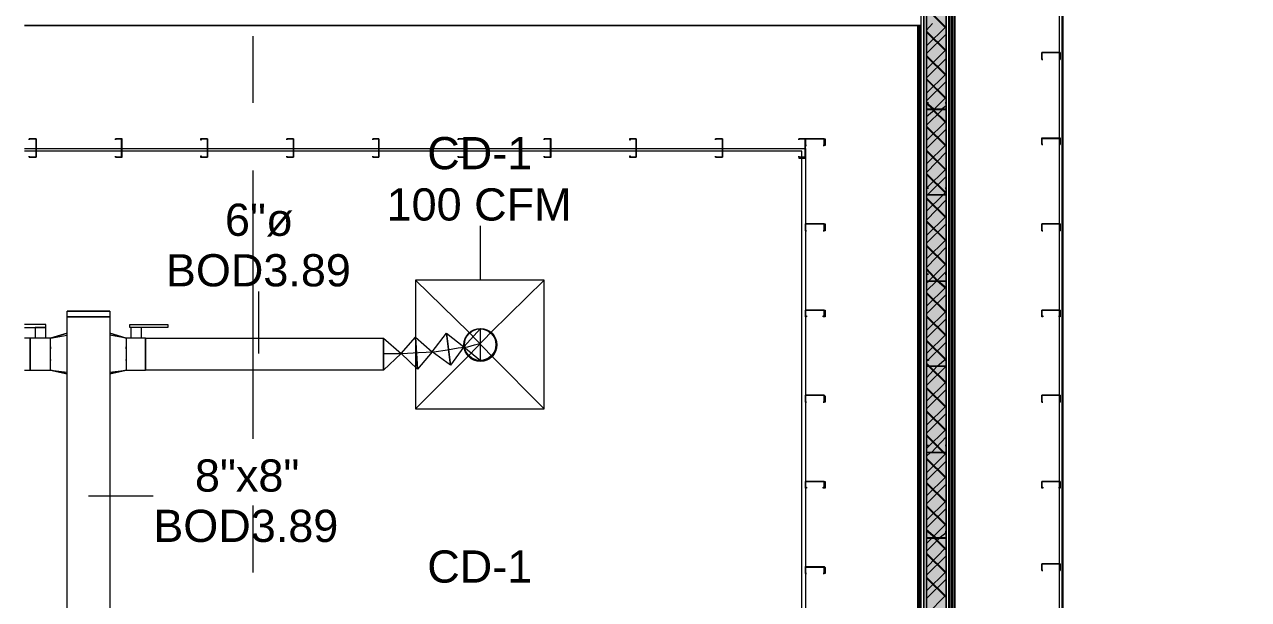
# Model space of a CAD drawing. Header units: metres. Extents: x 39 to 278, y -7 to 151.
# Drawn here: x 45.19 to 50.98, y 27.2 to 29.92 of the extents above; entities that cross this region are included whole.
import ezdxf

# ---------------------------------------------------------------- set-up
doc = ezdxf.new("R2010")
doc.units = ezdxf.units.M
doc.layers.add('HVAC - Ductos', color=5, linetype='Continuous', lineweight=50)
doc.layers.add('PDF_Geometry', color=7, linetype='Continuous', true_color=0xaaaaaa)
doc.layers.add('PDF_Solid Fills', color=7, linetype='Continuous', true_color=0xffffff)
doc.layers.add('PDF_Text', color=7, linetype='Continuous')
doc.styles.add('PDF Helvetica', font='')
doc.styles.get('PDF Helvetica').set_extended_font_data('Helvetica')

msp = doc.modelspace()

# ---------------------------------------------------------------- hatches: boundary and pattern name
at = {"layer": 'PDF_Solid Fills', "lineweight": 0, "transparency": 33554559}
for points in [[(49.4596, 24.9828), (49.5512, 24.9828), (49.5512, 35.0204), (49.4596, 35.0204), (49.4596, 32.362), (49.4687, 32.362), (49.4596, 32.3575)], [(49.4687, 26.6787), (49.4596, 26.6741), (49.4596, 24.9965), (49.5512, 24.9965), (49.5512, 35.0066), (49.4596, 35.0066), (49.4596, 26.6787)]]:
    msp.add_hatch(color=256, dxfattribs=at).paths.add_polyline_path(points)

# ---------------------------------------------------------------- linework, layer by layer
at = {"layer": 'HVAC - Ductos', "lineweight": 0}
for points in [[(47.3466, 28.7091), (47.3466, 28.9657)], [(47.2916, 28.4616), (47.0395, 28.7091)], [(47.397, 28.4616), (47.6492, 28.7091)], [(46.297, 28.3607), (46.297, 28.6541)], [(45.5912, 28.5624), (45.5912, 28.5349), (45.3895, 28.5349), (45.3895, 28.5624)], [(45.3895, 28.5624), (45.5912, 28.5624), (45.3895, 28.5624)], [(45.3116, 28.4341), (45.2887, 28.4341), (45.2887, 28.4845), (45.2887, 28.4983), (45.1878, 28.4983)], [(45.1878, 28.4845), (45.2887, 28.4845), (45.2841, 28.4845), (45.2795, 28.4845), (45.275, 28.4845), (45.2704, 28.4845), (45.2612, 28.4845), (45.2566, 28.4845), (45.252, 28.4845), (45.2474, 28.4845), (45.2428, 28.4845), (45.2382, 28.4845), (45.2382, 28.4341), (45.2153, 28.4341), (45.2153, 28.4249), (45.2153, 28.4157), (45.2153, 28.3974), (45.2153, 28.3791), (45.2153, 28.3607), (45.2153, 28.3424), (45.2153, 28.3241), (45.2153, 28.3057), (45.2153, 28.292), (45.2153, 28.2874), (45.2153, 28.2829), (45.3116, 28.2829), (45.3116, 28.2874), (45.3116, 28.292), (45.3116, 28.3057), (45.3116, 28.3241), (45.3116, 28.3424), (45.3116, 28.3607), (45.3116, 28.3791), (45.3116, 28.3974), (45.3116, 28.4157), (45.3116, 28.4249), (45.3116, 28.4295), (45.3116, 28.4341), (45.3895, 28.4479)], [(45.3895, 28.457), (45.3116, 28.4341), (45.3895, 28.457)], [(45.7378, 28.4845), (45.7332, 28.4845), (45.7287, 28.4845), (45.7241, 28.4845), (45.715, 28.4845), (45.7104, 28.4845), (45.7012, 28.4845), (45.6966, 28.4845), (45.692, 28.4845), (45.692, 28.4341), (45.6691, 28.4341), (45.6691, 28.4295), (45.6691, 28.4249), (45.6691, 28.4157), (45.6691, 28.3974), (45.6691, 28.3791), (45.6691, 28.3607), (45.6691, 28.3424), (45.6691, 28.3241), (45.6691, 28.3057), (45.6691, 28.292), (45.6691, 28.2874), (45.6691, 28.2829)], [(45.7424, 28.4341), (45.7424, 28.4845)], [(47.397, 28.3516), (47.2916, 28.4616)], [(47.2916, 28.3516), (47.397, 28.4616)], [(45.1878, 28.2829), (45.2153, 28.2829), (45.2153, 28.2874), (45.2153, 28.292), (45.2153, 28.3057), (45.2153, 28.3241), (45.2153, 28.3424), (45.2153, 28.3607), (45.2153, 28.3791), (45.2153, 28.3974), (45.2153, 28.4157), (45.2153, 28.4249), (45.2153, 28.4341), (45.1878, 28.4341)], [(45.2887, 28.4341), (45.2841, 28.4341), (45.275, 28.4341), (45.2658, 28.4341), (45.2566, 28.4341), (45.252, 28.4341), (45.2428, 28.4341), (45.2382, 28.4341)], [(45.6691, 28.4341), (45.5912, 28.4479)], [(45.7424, 28.4341), (45.7378, 28.4341), (45.7332, 28.4341), (45.7287, 28.4341), (45.7195, 28.4341), (45.7104, 28.4341), (45.7012, 28.4341), (45.6966, 28.4341), (45.692, 28.4341)], [(45.7608, 28.4341), (45.7424, 28.4341)], [(45.7608, 28.4341), (45.7608, 28.4249), (45.7608, 28.4157), (45.7608, 28.3974), (45.7608, 28.3791), (45.7608, 28.3607), (45.7608, 28.3424), (45.7608, 28.3241), (45.7608, 28.3057), (45.7608, 28.292), (45.7608, 28.2874), (45.7608, 28.2829)], [(46.8883, 28.4341), (46.8883, 28.4341)], [(46.8883, 28.3607), (46.9754, 28.3607), (47.0533, 28.3653), (47.1266, 28.3699), (47.1908, 28.3791), (47.2412, 28.3883), (47.287, 28.3928), (47.3191, 28.402), (47.3374, 28.4066), (47.3466, 28.4066)], [(47.0395, 28.0995), (47.2916, 28.3516)], [(47.6492, 28.0995), (47.397, 28.3516)], [(45.3116, 28.2874), (45.3116, 28.2874)], [(45.3116, 28.2874), (45.3116, 28.2874)], [(45.6691, 28.2874), (45.6691, 28.2874)], [(45.6691, 28.2874), (45.6691, 28.2874)], [(45.3116, 28.2829), (45.3895, 28.2737)], [(45.5912, 28.2645), (45.6691, 28.2829), (45.5912, 28.2645)], [(45.5912, 28.2737), (45.6691, 28.2829)], [(45.6691, 28.2829), (45.7608, 28.2829)], [(45.4903, 27.687), (45.7974, 27.687)]]:
    msp.add_lwpolyline(points, dxfattribs=at)
for points in [[(47.6492, 28.7091), (47.0395, 28.7091), (47.0395, 28.0995), (47.6492, 28.0995)], [(45.3895, 26.8161), (45.3895, 28.5349), (45.5912, 28.5349), (45.5912, 26.8161)], [(45.6691, 28.4341), (45.5912, 28.457)], [(45.8662, 28.4983), (45.8662, 28.4845), (45.6874, 28.4845), (45.6874, 28.4983)], [(47.0487, 28.2874), (47.0395, 28.4387), (47.1174, 28.3699), (47.1862, 28.457), (47.2046, 28.3057), (47.1174, 28.3699)], [(47.2046, 28.3057), (47.1862, 28.457), (47.2687, 28.3928), (47.3466, 28.3287), (47.3466, 28.4799), (47.2687, 28.3928)], [(45.7608, 28.4341), (46.8883, 28.4341), (46.8883, 28.2829), (45.7608, 28.2829), (45.7608, 28.2874), (45.7608, 28.292), (45.7608, 28.3057), (45.7608, 28.3241), (45.7608, 28.3424), (45.7608, 28.3607), (45.7608, 28.3791), (45.7608, 28.3974), (45.7608, 28.4157), (45.7608, 28.4249)], [(46.8883, 28.2829), (46.8883, 28.4341), (46.9708, 28.3607), (47.0395, 28.4387), (47.0487, 28.2874), (46.9708, 28.3607)], [(46.8883, 28.4341), (46.8883, 28.4249), (46.8883, 28.4157), (46.8883, 28.3974), (46.8883, 28.3791), (46.8883, 28.3607), (46.8883, 28.3424), (46.8883, 28.3241), (46.8883, 28.3057), (46.8883, 28.292), (46.8883, 28.2874), (46.8883, 28.2829), (46.8883, 28.2874), (46.8883, 28.292), (46.8883, 28.3057), (46.8883, 28.3241), (46.8883, 28.3424), (46.8883, 28.3607), (46.8883, 28.3791), (46.8883, 28.3974), (46.8883, 28.4157), (46.8883, 28.4249)], [(46.8883, 28.2829), (46.8883, 28.292), (46.8883, 28.3057), (46.8883, 28.3287), (46.8883, 28.3607), (46.8883, 28.3883), (46.8883, 28.4157), (46.8883, 28.4295), (46.8883, 28.4341), (46.8883, 28.4295), (46.8883, 28.4157), (46.8883, 28.3883), (46.8883, 28.3607), (46.8883, 28.3287), (46.8883, 28.3057), (46.8883, 28.2874)], [(46.8883, 28.4341), (46.8883, 28.4295), (46.8883, 28.4157), (46.8883, 28.3883), (46.8883, 28.3607), (46.8883, 28.3287), (46.8883, 28.3057), (46.8883, 28.292), (46.8883, 28.2829), (46.8883, 28.2874), (46.8883, 28.3057), (46.8883, 28.3287), (46.8883, 28.3607), (46.8883, 28.3883), (46.8883, 28.4157), (46.8883, 28.4295)], [(45.3116, 28.3928), (45.3116, 28.3883), (45.3116, 28.3837), (45.3116, 28.3883)], [(45.6691, 28.3837), (45.6691, 28.3883), (45.6691, 28.3928), (45.6691, 28.3883)], [(45.3116, 28.3333), (45.3116, 28.3287)], [(45.6691, 28.3287), (45.6691, 28.3333)], [(45.3116, 28.2829), (45.3895, 28.2645)]]:
    msp.add_lwpolyline(points, close=True, dxfattribs=at)
for centre, radius in [((47.3467, 28.4017), 0.0782), ((47.3454, 28.4032), 0.0746)]:
    msp.add_circle(centre, radius, dxfattribs=at)
at = {"layer": 'PDF_Geometry', "lineweight": 0}
for points in [[(49.4321, 35.0204), (49.4321, 24.9828), (49.4596, 24.9828), (49.5512, 24.9828), (49.5696, 24.9828), (49.5696, 35.0204), (49.5512, 35.0204), (49.4596, 35.0204)], [(49.4321, 35.0204), (49.4321, 24.9828), (49.4458, 24.9828), (49.4458, 35.0204)], [(49.4596, 35.0204), (49.4458, 35.0204), (49.4458, 24.9828), (49.4596, 24.9828)], [(49.5512, 35.0204), (49.4596, 35.0204), (49.4596, 24.9828), (49.5512, 24.9828)], [(49.565, 35.0204), (49.5512, 35.0204), (49.5512, 24.9828), (49.565, 24.9828)], [(49.5696, 24.9828), (49.5696, 35.0204), (49.565, 35.0204), (49.565, 24.9828)], [(49.5696, 34.9333), (49.5696, 24.9919), (50.0875, 24.9919), (49.5696, 24.9919), (50.0875, 24.9919), (49.5696, 24.9919), (50.0875, 24.9919), (49.5696, 24.9919), (49.5696, 34.9333), (50.0875, 34.9333), (49.5696, 34.9333), (50.0875, 34.9333), (49.5696, 34.9333), (50.0875, 34.9333)], [(49.5788, 25.0057), (49.5788, 34.9196), (50.0875, 34.9196), (49.5788, 34.9196), (50.0875, 34.9196), (49.5788, 34.9196), (49.5788, 25.0057), (50.0875, 25.0057), (49.5788, 25.0057), (50.0875, 25.0057)], [(49.5833, 34.9196), (49.5833, 25.0057), (50.0875, 25.0057), (49.5833, 25.0057), (50.0875, 25.0057), (49.5833, 25.0057), (49.5833, 34.9196), (50.0875, 34.9196), (49.5833, 34.9196), (50.0875, 34.9196)], [(49.5833, 25.0057), (49.5833, 34.9196)], [(49.5925, 34.9104), (49.5925, 25.0195), (50.0875, 25.0195), (49.5925, 25.0195), (49.5925, 34.9104), (50.0875, 34.9104)], [(49.4321, 29.9145), (45.1878, 29.9145)], [(49.4183, 24.9828), (49.4183, 29.9145)], [(49.4229, 29.9145), (49.4229, 24.9828)], [(49.4275, 29.9145), (49.4275, 24.9828)], [(49.4275, 29.9145), (49.4275, 24.9828)], [(49.4321, 25.0928), (49.4321, 29.9145), (49.4321, 24.9828), (49.4321, 29.9145)], [(50.005, 29.7862), (50.0921, 29.7862), (50.0921, 29.7541), (50.0875, 29.7541), (50.0921, 29.7541), (50.0921, 29.7862), (50.005, 29.7862), (50.005, 29.7541)], [(50.005, 29.7862), (50.0921, 29.7862), (50.0921, 29.7541), (50.0875, 29.7541), (50.0921, 29.7541), (50.0921, 29.7862), (50.005, 29.7862), (50.005, 29.7541)], [(50.0096, 29.7541), (50.005, 29.7541)], [(50.0096, 29.7541), (50.005, 29.7541)], [(49.5512, 29.5203), (49.5512, 29.5157), (49.4596, 29.5157), (49.4596, 29.5203), (49.4596, 29.5479), (49.4687, 29.5479), (49.4596, 29.5479), (49.4596, 29.5203), (49.5512, 29.5203), (49.5512, 29.5479)], [(49.5466, 29.5479), (49.5512, 29.5479)], [(45.2108, 29.2912), (45.2428, 29.2912), (45.2428, 29.3783), (45.2108, 29.3783), (45.2108, 29.3737), (45.2108, 29.3783), (45.2428, 29.3783), (45.2428, 29.2912), (45.2108, 29.2912), (45.2108, 29.2957)], [(45.2108, 29.2912), (45.2428, 29.2912), (45.2428, 29.3783), (45.2108, 29.3783), (45.2108, 29.3737), (45.2108, 29.3783), (45.2428, 29.3783), (45.2428, 29.2912), (45.2108, 29.2912), (45.2108, 29.2957)], [(45.6187, 29.2912), (45.6462, 29.2912), (45.6508, 29.2912), (45.6508, 29.3783), (45.6462, 29.3783), (45.6187, 29.3783), (45.6187, 29.3737), (45.6187, 29.3783), (45.6462, 29.3783), (45.6462, 29.2912), (45.6187, 29.2912), (45.6187, 29.2957)], [(45.6187, 29.2912), (45.6462, 29.2912), (45.6508, 29.2912), (45.6508, 29.3783), (45.6462, 29.3783), (45.6187, 29.3783), (45.6187, 29.3737), (45.6187, 29.3783), (45.6462, 29.3783), (45.6462, 29.2912), (45.6187, 29.2912), (45.6187, 29.2957)], [(46.022, 29.2912), (46.0541, 29.2912), (46.0541, 29.3783), (46.022, 29.3783), (46.022, 29.3737), (46.0266, 29.3737), (46.0266, 29.3783), (46.0541, 29.3783), (46.0541, 29.2912), (46.0266, 29.2912), (46.0266, 29.2957), (46.022, 29.2957)], [(46.022, 29.2912), (46.0541, 29.2912), (46.0541, 29.3783), (46.022, 29.3783), (46.022, 29.3737), (46.0266, 29.3737), (46.0266, 29.3783), (46.0541, 29.3783), (46.0541, 29.2912), (46.0266, 29.2912), (46.0266, 29.2957), (46.022, 29.2957)], [(46.43, 29.2912), (46.4574, 29.2912), (46.462, 29.2912), (46.462, 29.3783), (46.4574, 29.3783), (46.43, 29.3783), (46.43, 29.3737), (46.43, 29.3783), (46.4574, 29.3783), (46.462, 29.3783), (46.462, 29.2912), (46.4574, 29.2912), (46.43, 29.2912), (46.43, 29.2957)], [(46.43, 29.2912), (46.4574, 29.2912), (46.462, 29.2912), (46.462, 29.3783), (46.4574, 29.3783), (46.43, 29.3783), (46.43, 29.3737), (46.43, 29.3783), (46.4574, 29.3783), (46.462, 29.3783), (46.462, 29.2912), (46.4574, 29.2912), (46.43, 29.2912), (46.43, 29.2957)], [(46.8378, 29.2912), (46.8653, 29.2912), (46.8653, 29.3783), (46.8378, 29.3783), (46.8378, 29.3737), (46.8378, 29.3783), (46.8653, 29.3783), (46.8653, 29.2912), (46.8378, 29.2912), (46.8378, 29.2957)], [(46.8378, 29.2912), (46.8653, 29.2912), (46.8653, 29.3783), (46.8378, 29.3783), (46.8378, 29.3737), (46.8378, 29.3783), (46.8653, 29.3783), (46.8653, 29.2912), (46.8378, 29.2912), (46.8378, 29.2957)], [(47.2412, 29.2912), (47.2733, 29.2912), (47.2733, 29.3783), (47.2412, 29.3783), (47.2412, 29.3737), (47.2412, 29.3783), (47.2733, 29.3783), (47.2733, 29.2912), (47.2412, 29.2912), (47.2412, 29.2957)], [(47.2412, 29.2912), (47.2733, 29.2912), (47.2733, 29.3783), (47.2412, 29.3783), (47.2412, 29.3737), (47.2412, 29.3783), (47.2733, 29.3783), (47.2733, 29.2912), (47.2412, 29.2912), (47.2412, 29.2957)], [(47.6492, 29.2912), (47.6766, 29.2912), (47.6812, 29.2912), (47.6812, 29.3783), (47.6766, 29.3783), (47.6492, 29.3783), (47.6492, 29.3737), (47.6492, 29.3783), (47.6766, 29.3783), (47.6766, 29.2912), (47.6492, 29.2912), (47.6492, 29.2957)], [(47.6492, 29.2912), (47.6766, 29.2912), (47.6812, 29.2912), (47.6812, 29.3783), (47.6766, 29.3783), (47.6492, 29.3783), (47.6492, 29.3737), (47.6492, 29.3783), (47.6766, 29.3783), (47.6766, 29.2912), (47.6492, 29.2912), (47.6492, 29.2957)], [(48.0525, 29.2912), (48.0846, 29.2912), (48.0846, 29.3783), (48.0525, 29.3783), (48.0525, 29.3737), (48.057, 29.3737), (48.057, 29.3783), (48.0846, 29.3783), (48.0846, 29.2912), (48.057, 29.2912), (48.057, 29.2957), (48.0525, 29.2957)], [(48.0525, 29.2912), (48.0846, 29.2912), (48.0846, 29.3783), (48.0525, 29.3783), (48.0525, 29.3737), (48.057, 29.3737), (48.057, 29.3783), (48.0846, 29.3783), (48.0846, 29.2912), (48.057, 29.2912), (48.057, 29.2957), (48.0525, 29.2957)], [(48.4604, 29.2912), (48.4879, 29.2912), (48.4925, 29.2912), (48.4925, 29.3783), (48.4879, 29.3783), (48.4604, 29.3783), (48.4604, 29.3737), (48.4604, 29.3783), (48.4879, 29.3783), (48.4925, 29.3783), (48.4925, 29.2912), (48.4879, 29.2912), (48.4604, 29.2912), (48.4604, 29.2957)], [(48.4604, 29.2912), (48.4879, 29.2912), (48.4925, 29.2912), (48.4925, 29.3783), (48.4879, 29.3783), (48.4604, 29.3783), (48.4604, 29.3737), (48.4604, 29.3783), (48.4879, 29.3783), (48.4925, 29.3783), (48.4925, 29.2912), (48.4879, 29.2912), (48.4604, 29.2912), (48.4604, 29.2957)], [(48.8546, 29.2866), (48.8821, 29.2866), (48.8866, 29.2912), (48.8866, 29.3783), (48.8821, 29.3783), (48.8546, 29.3783), (48.8546, 29.3737), (48.8546, 29.3783), (48.8821, 29.3783), (48.8821, 29.2912), (48.8546, 29.2912), (48.8546, 29.2957)], [(48.8866, 29.3783), (48.9737, 29.3783), (48.9783, 29.3783), (48.9783, 29.3462), (48.9691, 29.3462), (48.9737, 29.3462), (48.9737, 29.3783), (48.8866, 29.3783), (48.8866, 29.3462)], [(48.8912, 29.3462), (48.8866, 29.3462)], [(50.005, 29.3783), (50.005, 29.3829), (50.0921, 29.3829), (50.0921, 29.3783), (50.0921, 29.3507), (50.0875, 29.3507), (50.0921, 29.3507), (50.0921, 29.3783), (50.005, 29.3783), (50.005, 29.3507)], [(50.005, 29.3783), (50.005, 29.3829), (50.0921, 29.3829), (50.0921, 29.3783), (50.0921, 29.3507), (50.0875, 29.3507), (50.0921, 29.3507), (50.0921, 29.3783), (50.005, 29.3783), (50.005, 29.3507)], [(50.0096, 29.3507), (50.005, 29.3507)], [(50.0096, 29.3507), (50.005, 29.3507)], [(49.5512, 29.1124), (49.4596, 29.1124), (49.4596, 29.1445), (49.4687, 29.1445), (49.4596, 29.1445), (49.4596, 29.1124), (49.5512, 29.1124), (49.5512, 29.1445)], [(49.5466, 29.1445), (49.5512, 29.1445)], [(48.8866, 28.9749), (48.9737, 28.9749), (48.9783, 28.9749), (48.9783, 28.9428), (48.9691, 28.9428), (48.9737, 28.9428), (48.9737, 28.9749), (48.8866, 28.9749), (48.8866, 28.9428)], [(48.8866, 28.9749), (48.9737, 28.9749), (48.9783, 28.9749), (48.9783, 28.9428), (48.9691, 28.9428), (48.9737, 28.9428), (48.9737, 28.9749), (48.8866, 28.9749), (48.8866, 28.9428)], [(48.8912, 28.9428), (48.8866, 28.9428)], [(48.8912, 28.9428), (48.8866, 28.9428)], [(50.005, 28.9749), (50.0921, 28.9749), (50.0921, 28.9428), (50.0875, 28.9428), (50.0921, 28.9428), (50.0921, 28.9749), (50.005, 28.9749), (50.005, 28.9428)], [(50.005, 28.9749), (50.0921, 28.9749), (50.0921, 28.9428), (50.0875, 28.9428), (50.0921, 28.9428), (50.0921, 28.9749), (50.005, 28.9749), (50.005, 28.9428)], [(50.0096, 28.9428), (50.005, 28.9428)], [(50.0096, 28.9428), (50.005, 28.9428)], [(49.5512, 28.7091), (49.5512, 28.7045), (49.4596, 28.7045), (49.4596, 28.7091), (49.4596, 28.7366), (49.4687, 28.7366), (49.4596, 28.7366), (49.4596, 28.7091), (49.4596, 28.7045), (49.5512, 28.7045), (49.5512, 28.7091), (49.5512, 28.7366)], [(49.5466, 28.7366), (49.5512, 28.7366)], [(48.8866, 28.567), (48.9737, 28.567), (48.9783, 28.567), (48.9783, 28.5349), (48.9691, 28.5349), (48.9691, 28.5395), (48.9737, 28.5395), (48.9737, 28.567), (48.8866, 28.567), (48.8866, 28.5395), (48.8912, 28.5395), (48.8912, 28.5349), (48.8866, 28.5349)], [(48.8866, 28.567), (48.9737, 28.567), (48.9783, 28.567), (48.9783, 28.5349), (48.9691, 28.5349), (48.9691, 28.5395), (48.9737, 28.5395), (48.9737, 28.567), (48.8866, 28.567), (48.8866, 28.5395), (48.8912, 28.5395), (48.8912, 28.5349), (48.8866, 28.5349)], [(50.005, 28.567), (50.0921, 28.567), (50.0921, 28.5349), (50.0875, 28.5349), (50.0875, 28.5395), (50.0921, 28.5395), (50.0921, 28.567), (50.005, 28.567), (50.005, 28.5395), (50.0096, 28.5395), (50.0096, 28.5349), (50.005, 28.5349)], [(50.005, 28.567), (50.0921, 28.567), (50.0921, 28.5349), (50.0875, 28.5349), (50.0875, 28.5395), (50.0921, 28.5395), (50.0921, 28.567), (50.005, 28.567), (50.005, 28.5395), (50.0096, 28.5395), (50.0096, 28.5349), (50.005, 28.5349)], [(49.5512, 28.3011), (49.4596, 28.3011), (49.4596, 28.3333), (49.4687, 28.3333), (49.4687, 28.3287), (49.4596, 28.3287), (49.4596, 28.3011), (49.5512, 28.3011), (49.5512, 28.3287), (49.5466, 28.3287), (49.5466, 28.3333), (49.5512, 28.3333)], [(48.8866, 28.1591), (48.8866, 28.1637), (48.9737, 28.1637), (48.9783, 28.1591), (48.9783, 28.1316), (48.9691, 28.1316), (48.9737, 28.1316), (48.9737, 28.1591), (48.9737, 28.1637), (48.8866, 28.1637), (48.8866, 28.1591), (48.8866, 28.1316)], [(48.8866, 28.1591), (48.8866, 28.1637), (48.9737, 28.1637), (48.9783, 28.1591), (48.9783, 28.1316), (48.9691, 28.1316), (48.9737, 28.1316), (48.9737, 28.1591), (48.9737, 28.1637), (48.8866, 28.1637), (48.8866, 28.1591), (48.8866, 28.1316)], [(48.8912, 28.1316), (48.8866, 28.1316)], [(48.8912, 28.1316), (48.8866, 28.1316)], [(50.005, 28.1591), (50.005, 28.1637), (50.0921, 28.1637), (50.0921, 28.1591), (50.0921, 28.1316), (50.0875, 28.1316), (50.0921, 28.1316), (50.0921, 28.1591), (50.0921, 28.1637), (50.005, 28.1637), (50.005, 28.1591), (50.005, 28.1316)], [(50.005, 28.1591), (50.005, 28.1637), (50.0921, 28.1637), (50.0921, 28.1591), (50.0921, 28.1316), (50.0875, 28.1316), (50.0921, 28.1316), (50.0921, 28.1591), (50.0921, 28.1637), (50.005, 28.1637), (50.005, 28.1591), (50.005, 28.1316)], [(50.0096, 28.1316), (50.005, 28.1316)], [(50.0096, 28.1316), (50.005, 28.1316)], [(49.5512, 27.8979), (49.5512, 27.8933), (49.4596, 27.8933), (49.4596, 27.8979), (49.4596, 27.9253), (49.4687, 27.9253), (49.4596, 27.9253), (49.4596, 27.8979), (49.4596, 27.8933), (49.5512, 27.8933), (49.5512, 27.8979), (49.5512, 27.9253)], [(49.5466, 27.9253), (49.5512, 27.9253)], [(48.8866, 27.7557), (48.9737, 27.7557), (48.9783, 27.7557), (48.9783, 27.7237), (48.9691, 27.7237), (48.9691, 27.7283), (48.9737, 27.7283), (48.9737, 27.7557), (48.8866, 27.7557), (48.8866, 27.7283), (48.8912, 27.7283), (48.8912, 27.7237), (48.8866, 27.7237)], [(48.8866, 27.7557), (48.9737, 27.7557), (48.9783, 27.7557), (48.9783, 27.7237), (48.9691, 27.7237), (48.9691, 27.7283), (48.9737, 27.7283), (48.9737, 27.7557), (48.8866, 27.7557), (48.8866, 27.7283), (48.8912, 27.7283), (48.8912, 27.7237), (48.8866, 27.7237)], [(50.005, 27.7557), (50.0921, 27.7557), (50.0921, 27.7237), (50.0875, 27.7237), (50.0875, 27.7283), (50.0921, 27.7283), (50.0921, 27.7557), (50.005, 27.7557), (50.005, 27.7283), (50.0096, 27.7283), (50.0096, 27.7237), (50.005, 27.7237)], [(50.005, 27.7557), (50.0921, 27.7557), (50.0921, 27.7237), (50.0875, 27.7237), (50.0875, 27.7283), (50.0921, 27.7283), (50.0921, 27.7557), (50.005, 27.7557), (50.005, 27.7283), (50.0096, 27.7283), (50.0096, 27.7237), (50.005, 27.7237)], [(49.5512, 27.4899), (49.5512, 27.4853), (49.4596, 27.4853), (49.4596, 27.4899), (49.4596, 27.5174), (49.4687, 27.5174), (49.4596, 27.5174), (49.4596, 27.4899), (49.5512, 27.4899), (49.5512, 27.5174)], [(49.5466, 27.5174), (49.5512, 27.5174)], [(50.005, 27.3615), (50.005, 27.3661), (50.0921, 27.3661), (50.0921, 27.3615), (50.0921, 27.3341), (50.0875, 27.3341), (50.0921, 27.3341), (50.0921, 27.3615), (50.0921, 27.3661), (50.005, 27.3661), (50.005, 27.3615), (50.005, 27.3341)], [(50.005, 27.3615), (50.005, 27.3661), (50.0921, 27.3661), (50.0921, 27.3615), (50.0921, 27.3341), (50.0875, 27.3341), (50.0921, 27.3341), (50.0921, 27.3615), (50.0921, 27.3661), (50.005, 27.3661), (50.005, 27.3615), (50.005, 27.3341)], [(48.8866, 27.3478), (48.8866, 27.3524), (48.9737, 27.3524), (48.9783, 27.3478), (48.9783, 27.3203), (48.9691, 27.3203), (48.9737, 27.3203), (48.9737, 27.3478), (48.8866, 27.3478), (48.8866, 27.3203)], [(48.8866, 27.3478), (48.8866, 27.3524), (48.9737, 27.3524), (48.9783, 27.3478), (48.9783, 27.3203), (48.9691, 27.3203), (48.9737, 27.3203), (48.9737, 27.3478), (48.8866, 27.3478), (48.8866, 27.3203)], [(48.8912, 27.3203), (48.8866, 27.3203)], [(48.8912, 27.3203), (48.8866, 27.3203)], [(50.0096, 27.3341), (50.005, 27.3341)], [(50.0096, 27.3341), (50.005, 27.3341)]]:
    msp.add_lwpolyline(points, close=True, dxfattribs=at)
for points in [[(49.4596, 35.0066), (49.4596, 24.9965), (49.4596, 24.9828), (49.5512, 24.9828), (49.4596, 24.9828), (49.4458, 24.9828), (49.4458, 35.0204)], [(49.4596, 24.9828), (49.4596, 24.9965), (49.5512, 24.9965), (49.5512, 35.0066), (49.4596, 35.0066), (49.4596, 35.0204), (49.5512, 35.0204), (49.565, 35.0204), (49.565, 24.9828), (49.5512, 24.9828)], [(50.1012, 24.9278), (50.1012, 34.9333), (50.1012, 34.9517)], [(49.5833, 34.9196), (49.5833, 25.0057), (49.5833, 34.9196)], [(50.1012, 24.9278), (50.1058, 24.9278), (50.1058, 34.9333), (51.5633, 34.9333), (51.5633, 25.0011), (51.6733, 25.0011), (51.6733, 28.5395)], [(50.0875, 32.22), (50.0875, 31.8166), (50.0875, 31.4087), (50.0875, 31.0054), (50.0875, 30.5974), (50.0875, 30.1941), (50.0875, 29.7862), (50.0875, 29.3829)], [(49.5512, 29.9053), (49.5329, 29.9237), (49.4596, 29.9971)], [(49.5512, 29.9008), (49.5283, 29.9237), (49.4596, 29.9925)], [(49.4092, 29.9145), (49.4321, 29.9145)], [(49.4871, 29.9237), (49.4596, 29.8916)], [(49.4596, 29.8183), (49.5512, 29.9099)], [(46.2696, 29.8641), (46.2696, 29.5479)], [(49.5512, 29.7953), (49.4596, 29.887)], [(49.5512, 29.7907), (49.4596, 29.8825)], [(49.5512, 29.8733), (49.4596, 29.7816)], [(49.4596, 29.7083), (49.5512, 29.7999)], [(49.5512, 29.6807), (49.4596, 29.7724)], [(49.5512, 29.6762), (49.4596, 29.7678)], [(49.5512, 29.7587), (49.4596, 29.667)], [(50.005, 29.7862), (50.005, 29.7862)], [(50.005, 29.7862), (50.005, 29.7862)], [(50.005, 29.7862), (50.005, 29.7862)], [(50.005, 29.7862), (50.005, 29.7862)], [(50.0096, 29.7541), (50.0096, 29.7541)], [(50.0096, 29.7541), (50.0096, 29.7541)], [(50.0875, 29.7541), (50.0875, 29.7541)], [(50.0875, 29.7541), (50.0875, 29.7541)], [(50.0921, 29.7862), (50.0921, 29.7862)], [(50.0921, 29.7862), (50.0921, 29.7862)], [(50.0921, 29.7862), (50.0921, 29.7862)], [(50.0921, 29.7862), (50.0921, 29.7862)], [(49.4596, 29.5937), (49.5512, 29.6853)], [(49.5512, 29.5707), (49.4596, 29.6624)], [(49.5512, 29.5662), (49.4596, 29.6579)], [(49.5512, 29.6487), (49.4596, 29.557)], [(49.4962, 29.5203), (49.5512, 29.5753)], [(49.4916, 29.5203), (49.4596, 29.5479)], [(49.4871, 29.5203), (49.4596, 29.5433)], [(49.4596, 29.5203), (49.4596, 29.5203)], [(49.5329, 29.5157), (49.4596, 29.4425)], [(49.4596, 29.4837), (49.4962, 29.5157)], [(49.4687, 29.5479), (49.4687, 29.5479)], [(49.5512, 29.4516), (49.4871, 29.5157)], [(49.5512, 29.4562), (49.4916, 29.5157)], [(49.5512, 29.5341), (49.5329, 29.5203)], [(49.5466, 29.5479), (49.5466, 29.5479)], [(49.5512, 29.5203), (49.5512, 29.5203)], [(49.4596, 29.3691), (49.5512, 29.4607)], [(49.5512, 29.3462), (49.4596, 29.4379)], [(49.5512, 29.3416), (49.4596, 29.4333)], [(49.5512, 29.4241), (49.4596, 29.3325)], [(48.8866, 29.3325), (48.8866, 29.3187), (48.8866, 25.6611), (48.8866, 25.6428), (45.1878, 25.6428)], [(45.1878, 29.3325), (45.2428, 29.3325), (45.6462, 29.3325)], [(45.6508, 29.3325), (46.0541, 29.3325), (46.462, 29.3325), (46.8653, 29.3325), (47.2733, 29.3325), (47.6766, 29.3325)], [(47.6812, 29.3325), (48.0846, 29.3325), (48.4925, 29.3325), (48.8821, 29.3325)], [(48.8866, 29.3783), (48.8866, 29.3783)], [(48.8866, 29.3783), (48.8866, 29.3783)], [(48.8912, 29.3462), (48.8912, 29.3462)], [(48.9691, 29.3462), (48.9691, 29.3462)], [(48.9737, 29.3783), (48.9737, 29.3783)], [(49.4596, 29.2591), (49.5512, 29.3507)], [(50.005, 29.3783), (50.005, 29.3783)], [(50.005, 29.3783), (50.005, 29.3783)], [(50.0096, 29.3507), (50.0096, 29.3507)], [(50.0096, 29.3507), (50.0096, 29.3507)], [(50.0875, 29.3783), (50.0875, 28.9749), (50.0875, 28.567), (50.0875, 28.1637), (50.0875, 27.7557), (50.0875, 27.3661), (50.0875, 26.9583), (50.0875, 26.5549), (50.0875, 26.147), (50.0875, 25.7437)], [(50.0875, 29.3507), (50.0875, 29.3507)], [(50.0875, 29.3507), (50.0875, 29.3507)], [(50.0921, 29.3783), (50.0921, 29.3783)], [(50.0921, 29.3783), (50.0921, 29.3783)], [(45.6462, 29.3187), (45.2428, 29.3187), (45.1878, 29.3187)], [(45.1878, 25.6611), (48.8683, 25.6611), (48.8683, 29.2866)], [(47.6766, 29.3187), (47.2733, 29.3187), (46.8653, 29.3187), (46.462, 29.3187), (46.0541, 29.3187), (45.6508, 29.3187)], [(48.8683, 29.2912), (48.8683, 29.3187), (48.4925, 29.3187), (48.0846, 29.3187), (47.6812, 29.3187)], [(49.5512, 29.2316), (49.4596, 29.3233)], [(49.5512, 29.227), (49.4596, 29.3187)], [(49.5512, 29.3141), (49.4596, 29.2178)], [(46.2696, 29.227), (46.2696, 27.9574)], [(49.4596, 29.1445), (49.5512, 29.2362)], [(49.5512, 29.1216), (49.4596, 29.2133)], [(49.5512, 29.117), (49.4596, 29.2087)], [(49.5512, 29.1995), (49.4641, 29.1124), (49.4596, 29.1079)], [(49.4596, 29.0345), (49.5375, 29.1124), (49.5512, 29.1262)], [(49.4596, 29.1124), (49.4596, 29.1124)], [(49.4596, 29.1124), (49.4596, 29.1124)], [(49.5512, 29.007), (49.4596, 29.0987)], [(49.4687, 29.1445), (49.4687, 29.1445)], [(49.5466, 29.1445), (49.5466, 29.1445)], [(49.5512, 29.1124), (49.5512, 29.1124)], [(49.5512, 29.1124), (49.5512, 29.1124)], [(49.5512, 29.0025), (49.4596, 29.0941)], [(49.5512, 29.0895), (49.4596, 28.9933)], [(49.4596, 28.9199), (49.5512, 29.0116)], [(49.5512, 28.897), (49.4596, 28.9887)], [(49.5512, 28.8925), (49.4596, 28.9841)], [(48.8866, 28.9749), (48.8866, 28.9749)], [(48.8866, 28.9749), (48.8866, 28.9749)], [(48.8866, 28.9749), (48.8866, 28.9749)], [(48.8866, 28.9749), (48.8866, 28.9749)], [(48.8912, 28.9428), (48.8912, 28.9428)], [(48.8912, 28.9428), (48.8912, 28.9428)], [(48.9691, 28.9428), (48.9691, 28.9428)], [(48.9691, 28.9428), (48.9691, 28.9428)], [(48.9737, 28.9749), (48.9737, 28.9749)], [(48.9737, 28.9749), (48.9737, 28.9749)], [(49.5512, 28.9749), (49.4596, 28.8833)], [(50.005, 28.9749), (50.005, 28.9749)], [(50.005, 28.9749), (50.005, 28.9749)], [(50.005, 28.9749), (50.005, 28.9749)], [(50.005, 28.9749), (50.005, 28.9749)], [(50.0096, 28.9428), (50.0096, 28.9428)], [(50.0096, 28.9428), (50.0096, 28.9428)], [(50.0875, 28.9428), (50.0875, 28.9428)], [(50.0875, 28.9428), (50.0875, 28.9428)], [(50.0921, 28.9749), (50.0921, 28.9749)], [(50.0921, 28.9749), (50.0921, 28.9749)], [(50.0921, 28.9749), (50.0921, 28.9749)], [(50.0921, 28.9749), (50.0921, 28.9749)], [(49.4596, 28.8099), (49.5512, 28.9016)], [(49.5512, 28.7825), (49.4596, 28.8741)], [(49.5512, 28.7779), (49.4596, 28.8695)], [(49.5512, 28.8649), (49.4596, 28.7687)], [(49.4596, 28.6953), (49.4687, 28.7045), (49.5512, 28.787)], [(49.5512, 28.6724), (49.5145, 28.7045), (49.4596, 28.7641)], [(49.5512, 28.6678), (49.51, 28.7045), (49.4596, 28.7595)], [(49.5512, 28.7503), (49.5054, 28.7045), (49.4596, 28.6587)], [(49.4687, 28.7366), (49.4687, 28.7366)], [(49.5466, 28.7366), (49.5466, 28.7366)], [(49.4596, 28.5853), (49.5512, 28.677)], [(49.5512, 28.5579), (49.4596, 28.6495)], [(49.5512, 28.5533), (49.4596, 28.6449)], [(49.5512, 28.6403), (49.4596, 28.5487)], [(48.8866, 28.567), (48.8866, 28.567)], [(48.8866, 28.567), (48.8866, 28.567)], [(48.8866, 28.567), (48.8866, 28.567)], [(48.8866, 28.567), (48.8866, 28.567)], [(48.9737, 28.567), (48.9737, 28.567)], [(48.9737, 28.567), (48.9737, 28.567)], [(49.4596, 28.4707), (49.5512, 28.5624)], [(49.5512, 28.4479), (49.4596, 28.5395)], [(49.5512, 28.4433), (49.4596, 28.5349)], [(49.5512, 28.5257), (49.4596, 28.4341)], [(50.005, 28.567), (50.005, 28.567)], [(50.005, 28.567), (50.005, 28.567)], [(50.005, 28.567), (50.005, 28.567)], [(50.005, 28.567), (50.005, 28.567)], [(50.0921, 28.567), (50.0921, 28.567)], [(50.0921, 28.567), (50.0921, 28.567)], [(50.0921, 28.567), (50.0921, 28.567)], [(50.0921, 28.567), (50.0921, 28.567)], [(49.4596, 28.3607), (49.5512, 28.4524)], [(49.5512, 28.3333), (49.4596, 28.4249)], [(49.5512, 28.3287), (49.4596, 28.4203)], [(49.5512, 28.4157), (49.4596, 28.3241)], [(49.4596, 28.2461), (49.51, 28.3011), (49.5512, 28.3379)], [(49.5512, 28.2233), (49.4733, 28.3011), (49.4596, 28.3149)], [(49.5512, 28.2187), (49.4687, 28.3011), (49.4596, 28.3103)], [(49.5512, 28.3011), (49.4596, 28.2095)], [(49.4596, 28.3011), (49.4596, 28.3011)], [(49.4596, 28.3011), (49.4596, 28.3011)], [(49.5512, 28.3011), (49.5512, 28.3011)], [(49.5512, 28.3011), (49.5512, 28.3011)], [(49.4596, 28.1361), (49.5512, 28.2279)], [(49.5512, 28.1087), (49.4596, 28.2003)], [(49.5512, 28.1041), (49.4596, 28.1957)], [(49.5512, 28.1911), (49.4596, 28.0995)], [(48.8912, 28.1316), (48.8912, 28.1316)], [(48.8912, 28.1316), (48.8912, 28.1316)], [(48.9691, 28.1316), (48.9691, 28.1316)], [(48.9691, 28.1316), (48.9691, 28.1316)], [(49.4596, 28.0216), (49.5512, 28.1133)], [(50.0096, 28.1316), (50.0096, 28.1316)], [(50.0096, 28.1316), (50.0096, 28.1316)], [(50.0875, 28.1316), (50.0875, 28.1316)], [(50.0875, 28.1316), (50.0875, 28.1316)], [(49.5512, 27.9987), (49.4596, 28.0903)], [(49.5512, 27.9941), (49.4596, 28.0857)], [(49.5512, 28.0766), (49.4596, 27.9849)], [(49.4596, 27.9116), (49.5512, 28.0033)], [(49.5512, 27.8841), (49.5421, 27.8933), (49.4596, 27.9757)], [(49.5512, 27.8795), (49.5375, 27.8933), (49.4596, 27.9711)], [(49.5512, 27.9666), (49.4825, 27.8933)], [(49.4779, 27.8933), (49.4596, 27.8749)], [(49.4596, 27.797), (49.5512, 27.8887)], [(49.4687, 27.9253), (49.4687, 27.9253)], [(49.5466, 27.9253), (49.5466, 27.9253)], [(49.5512, 27.7741), (49.4596, 27.8657)], [(49.5512, 27.7695), (49.4596, 27.8611)], [(49.5512, 27.852), (49.4596, 27.7603)], [(49.4596, 27.687), (49.5512, 27.7787)], [(48.8866, 27.7557), (48.8866, 27.7557)], [(48.8866, 27.7557), (48.8866, 27.7557)], [(48.8866, 27.7557), (48.8866, 27.7557)], [(48.8866, 27.7557), (48.8866, 27.7557)], [(48.9737, 27.7557), (48.9737, 27.7557)], [(48.9737, 27.7557), (48.9737, 27.7557)], [(49.5512, 27.6595), (49.4596, 27.7511)], [(49.5512, 27.6549), (49.4596, 27.7466)], [(49.5512, 27.742), (49.4596, 27.6503)], [(50.005, 27.7557), (50.005, 27.7557)], [(50.005, 27.7557), (50.005, 27.7557)], [(50.005, 27.7557), (50.005, 27.7557)], [(50.005, 27.7557), (50.005, 27.7557)], [(50.0921, 27.7557), (50.0921, 27.7557)], [(50.0921, 27.7557), (50.0921, 27.7557)], [(50.0921, 27.7557), (50.0921, 27.7557)], [(50.0921, 27.7557), (50.0921, 27.7557)], [(49.4596, 27.5724), (49.5512, 27.6641)], [(46.2696, 27.6411), (46.2696, 27.3249)], [(49.5512, 27.5495), (49.4596, 27.6411)], [(49.5512, 27.5449), (49.4596, 27.6365)], [(49.5512, 27.6274), (49.4596, 27.5357)], [(49.4871, 27.4899), (49.5512, 27.5541)], [(49.5008, 27.4899), (49.4596, 27.5266)], [(49.4962, 27.4899), (49.4596, 27.522)], [(49.5512, 27.5128), (49.5237, 27.4899), (49.4596, 27.4257)], [(49.4596, 27.4899), (49.4596, 27.4899)], [(49.4596, 27.4624), (49.4825, 27.4853)], [(49.4687, 27.5174), (49.4687, 27.5174)], [(49.5512, 27.4303), (49.4962, 27.4853)], [(49.5512, 27.4349), (49.5008, 27.4853)], [(49.5466, 27.5174), (49.5466, 27.5174)], [(49.5512, 27.4899), (49.5512, 27.4899)], [(49.4596, 27.3478), (49.5512, 27.4441)], [(49.5512, 27.3249), (49.4596, 27.4165)], [(49.5512, 27.3203), (49.4596, 27.412)], [(49.5512, 27.4028), (49.4596, 27.3111)], [(48.8866, 27.3478), (48.8866, 27.3478)], [(48.8866, 27.3478), (48.8866, 27.3478)], [(48.8912, 27.3203), (48.8912, 27.3203)], [(48.8912, 27.3203), (48.8912, 27.3203)], [(48.9691, 27.3203), (48.9691, 27.3203)], [(48.9691, 27.3203), (48.9691, 27.3203)], [(48.9737, 27.3478), (48.9737, 27.3478)], [(48.9737, 27.3478), (48.9737, 27.3478)], [(49.4596, 27.2378), (49.5512, 27.3295)], [(49.5512, 27.2103), (49.4596, 27.302)], [(50.0096, 27.3341), (50.0096, 27.3341)], [(50.0096, 27.3341), (50.0096, 27.3341)], [(50.0875, 27.3341), (50.0875, 27.3341)], [(50.0875, 27.3341), (50.0875, 27.3341)], [(49.5512, 27.2057), (49.4596, 27.2974)], [(49.5512, 27.2928), (49.4596, 27.2011)], [(49.4596, 27.1233), (49.5512, 27.2195)]]:
    msp.add_lwpolyline(points, dxfattribs=at)
at = {"layer": 'PDF_Geometry', "color": 254, "lineweight": 0, "true_color": 0xd2d2d2}
for points in [[(49.4596, 29.5433), (49.4596, 29.5433)], [(49.4641, 29.5479), (49.4687, 29.5479)], [(46.8653, 29.3416), (46.8653, 29.3416)], [(46.8653, 29.3416), (46.8653, 29.3416)], [(48.8821, 29.3462), (48.8866, 29.3462)], [(48.8866, 29.3507), (48.8866, 29.3507)], [(48.9141, 29.3783), (48.9141, 29.3783)], [(49.5329, 29.1124), (49.5329, 29.1124)], [(49.5512, 29.1307), (49.5512, 29.1307)], [(48.8866, 28.9703), (48.8866, 28.9703)], [(48.8866, 28.9703), (48.8866, 28.9703)], [(48.8912, 28.9749), (48.8912, 28.9749)], [(48.8912, 28.9749), (48.8912, 28.9749)], [(50.005, 28.9566), (50.005, 28.9566)], [(50.005, 28.9566), (50.005, 28.9566)], [(50.0187, 28.9749), (50.0187, 28.9749)], [(50.0187, 28.9749), (50.0187, 28.9749)], [(50.0921, 28.5441), (50.0921, 28.5441)], [(50.0921, 28.5441), (50.0921, 28.5441)], [(50.0921, 28.1637), (50.0921, 28.1637)], [(50.0921, 28.1637), (50.0921, 28.1637)], [(49.4596, 27.9116), (49.4596, 27.9116)], [(49.5375, 27.4853), (49.5421, 27.4899)], [(49.5512, 27.4991), (49.5512, 27.4991)], [(48.8866, 27.3387), (48.8866, 27.3387)], [(48.8866, 27.3387), (48.8866, 27.3387)]]:
    msp.add_lwpolyline(points, dxfattribs=at)
for points in [[(45.2428, 29.3507), (45.2428, 29.3462)], [(47.2733, 29.3691), (47.2733, 29.3645)], [(48.9783, 28.5533), (48.9737, 28.5533)], [(48.9004, 27.3524), (48.9004, 27.3478)]]:
    msp.add_lwpolyline(points, close=True, dxfattribs=at)

# ---------------------------------------------------------------- texts
at = {"layer": 'PDF_Text', "lineweight": 0, "char_height": 0.15247, "attachment_point": 4, "style": 'PDF Helvetica'}
for s, insert in [('CD-1', (47.0949, 29.3089)), ('100 CFM', (46.9024, 29.066)), ('6"ø', (46.137, 28.9926)), ('BOD3.89', (45.8574, 28.7543)), ('8"x8"', (45.9949, 27.7826)), ('BOD3.89', (45.7978, 27.5442)), ('CD-1', (47.0949, 27.3517))]:
    msp.add_mtext(s, dxfattribs=dict(at, insert=insert))

doc.saveas('drawing.dxf')
